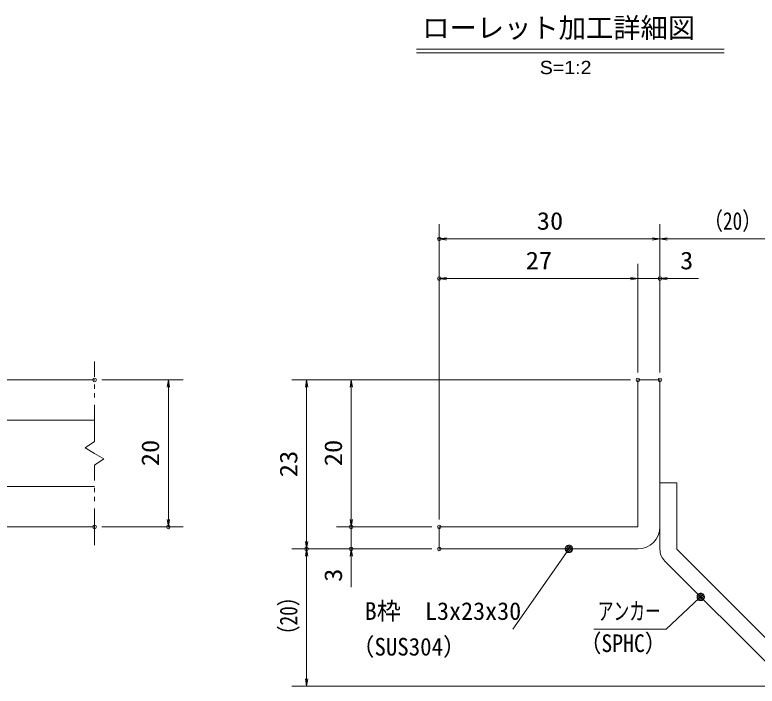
# Model space of a CAD drawing. Units: millimetres, scale not verified, with parts at other scales. Extents: x -1050 to 1050, y -742 to 742.
# Drawn here: x -165 to 340, y -472 to -15 of the extents above; entities that cross this region are included whole.
import ezdxf
from ezdxf.enums import TextEntityAlignment as Align

# ---------------------------------------------------------------- set-up
doc = ezdxf.new("R2010")
doc.units = ezdxf.units.MM
doc.header["$LTSCALE"] = 5
doc.header["$PDMODE"] = 32
doc.header["$PDSIZE"] = 2.5
doc.linetypes.add('DOUBLE_CHAIN1', pattern=[8.8, 5, -1, 0.6, -0.6, 0.6, -1])
for name, color, linetype, lineweight in [('0-1_寸法注釈', 2, 'Continuous', 9), ('0-2_0', 2, 'Continuous', 9), ('0-3_DEFPOINTS', 134, 'Continuous', 9), ('0-4_アンカー', 7, 'Continuous', 9), ('0-5_枠', 7, 'Continuous', 9), ('0-6_想像線', 134, 'DOUBLE_CHAIN1', 9), ('0-8_蓋', 5, 'Continuous', 9)]:
    doc.layers.add(name, color=color, linetype=linetype, lineweight=lineweight)
doc.styles.add('HG丸ｺﾞｼｯｸM-PRO', font='')
doc.styles.add('ＭＳ ゴシック', font='')
doc.styles.get('HG丸ｺﾞｼｯｸM-PRO').set_extended_font_data('HG丸ｺﾞｼｯｸM-PRO')
doc.styles.get('ＭＳ ゴシック').set_extended_font_data('MS Gothic')

# ---------------------------------------------------------------- blocks, each defined once
blk = doc.blocks.new('_OPEN')
at = {"layer": '0-2_0'}
blk.add_line((0, 0), (-5, 0), dxfattribs=at)
blk.add_lwpolyline([(-5, 0.833), (0, 0), (-5, -0.833)], dxfattribs=at)
blk = doc.blocks.new('A$C6EB770D1')
at = {"layer": '0-4_アンカー'}
for p, q in [((130.257, 96.52), (45.237, 11.5)), ((138.388, 88.388), (130.257, 96.52)), ((138.388, 88.388), (53.368, 3.368)), ((0, 11.5), (45.237, 11.5)), ((0, 11.5), (0, 0)), ((0, 0), (45.237, 0))]:
    blk.add_line(p, q, dxfattribs=at)
blk.add_arc((45.237, 11.5), 11.5, 270, 315, dxfattribs=at)
blk = doc.blocks.new('_Dot')
at = {"layer": '0-2_0'}
for p, q in [((-2.5, 0), (-5, 0)), ((2.445, 0.5), (-2.445, 0.5)), ((1.997, 1.5), (-1.997, 1.5)), ((2.289, -0.995), (-2.289, -0.995)), ((1.499, -1.995), (-1.499, -1.995))]:
    blk.add_line(p, q, dxfattribs=at)
for points in [[(2.5, 0), (2.48, 0.313), (2.421, 0.622), (2.324, 0.92), (2.191, 1.204), (2.023, 1.469), (1.822, 1.711), (1.594, 1.926), (1.34, 2.111), (1.064, 2.262), (0.773, 2.378), (0.468, 2.456), (0.157, 2.495), (-0.157, 2.495), (-0.468, 2.456), (-0.773, 2.378), (-1.064, 2.262), (-1.34, 2.111), (-1.594, 1.926), (-1.822, 1.711), (-2.023, 1.469), (-2.191, 1.204), (-2.324, 0.92), (-2.421, 0.622), (-2.48, 0.313), (-2.5, 0), (0, 0)], [(-2.5, 0), (-2.48, -0.313), (-2.421, -0.622), (-2.324, -0.92), (-2.191, -1.204), (-2.023, -1.469), (-1.822, -1.711), (-1.594, -1.926), (-1.34, -2.111), (-1.064, -2.262), (-0.773, -2.378), (-0.468, -2.456), (-0.157, -2.495), (0.157, -2.495), (0.468, -2.456), (0.773, -2.378), (1.064, -2.262), (1.34, -2.111), (1.594, -1.926), (1.822, -1.711), (2.023, -1.469), (2.191, -1.204), (2.324, -0.92), (2.421, -0.622), (2.48, -0.313), (2.5, 0), (0, 0)]]:
    blk.add_lwpolyline(points, close=True, dxfattribs=at)

msp = doc.modelspace()

# ---------------------------------------------------------------- linework, layer by layer
at = {"layer": '0-1_寸法注釈'}
for p, q in [((108.505, -38.751), (317.544, -38.751)), ((108.505, -41.251), (317.544, -41.251)), ((123.93, -358.808), (123.93, -157.974)), ((273.93, -258.808), (273.93, -157.974)), ((273.93, -258.808), (273.93, -157.974)), ((268.93, -167.974), (128.93, -167.974)), ((278.93, -167.974), (365.45, -167.974)), ((123.93, -358.808), (123.93, -184.9)), ((258.93, -258.808), (258.93, -184.9)), ((258.93, -258.808), (258.93, -184.9)), ((273.93, -258.808), (273.93, -184.9)), ((253.93, -194.9), (128.93, -194.9)), ((253.93, -194.9), (248.93, -194.9)), ((258.93, -194.9), (273.93, -194.9)), ((278.93, -194.9), (300.043, -194.9)), ((-105.45, -263.808), (-50.285, -263.808)), ((253.93, -263.808), (23.705, -263.808)), ((253.93, -263.808), (54.081, -263.808)), ((-60.285, -268.808), (-60.285, -358.808)), ((33.705, -268.808), (33.705, -373.808)), ((64.081, -268.808), (64.081, -358.808)), ((64.081, -358.808), (64.081, -353.808)), ((-105.45, -363.808), (-50.285, -363.808)), ((118.93, -363.808), (54.081, -363.808)), ((118.93, -363.808), (54.081, -363.808)), ((64.081, -363.808), (64.081, -378.808)), ((118.93, -378.808), (23.705, -378.808)), ((118.93, -378.808), (23.705, -378.808)), ((118.93, -378.808), (54.081, -378.808)), ((174.029, -433.398), (211.499, -379.629)), ((33.705, -467.197), (33.705, -383.808)), ((64.081, -383.808), (64.081, -404.922)), ((357.318, -472.197), (23.705, -472.197))]:
    msp.add_line(p, q, dxfattribs=at)
msp.add_lwpolyline([(229.04, -433.428), (278.094, -433.428), (300.899, -412.189)], dxfattribs=at)
at = {"layer": '0-3_DEFPOINTS'}
for p in [(123.93, -167.974), (123.93, -194.9), (273.93, -194.9), (-110.45, -263.808), (258.93, -263.808), (273.93, -263.808), (273.93, -263.808), (-110.45, -363.808), (-60.285, -363.808), (64.081, -363.808), (123.93, -363.808), (33.705, -378.808), (64.081, -378.808), (123.93, -378.808)]:
    msp.add_point(p, dxfattribs=at)
at = {"layer": '0-5_枠'}
for p, q in [((258.93, -263.808), (273.93, -263.808)), ((258.93, -363.808), (258.93, -263.808)), ((273.93, -263.808), (273.93, -363.808)), ((123.93, -363.808), (258.93, -363.808)), ((123.93, -363.808), (123.93, -378.808)), ((123.93, -378.808), (258.93, -378.808))]:
    msp.add_line(p, q, dxfattribs=at)
msp.add_arc((258.93, -363.808), 15, 270, 0, dxfattribs=at)
at = {"layer": '0-6_想像線'}
for p, q in [((-110.45, -305.859), (-110.45, -251.308)), ((-104.157, -317.545), (-110.45, -313.808)), ((-110.45, -321.757), (-104.157, -317.545)), ((-110.45, -376.308), (-110.45, -321.757))]:
    msp.add_line(p, q, dxfattribs=at)
msp.add_lwpolyline([(-110.45, -305.859), (-116.743, -310.072), (-110.45, -313.808)], dxfattribs=at)
at = {"layer": '0-8_蓋'}
for p, q in [((-880.45, -263.808), (-110.45, -263.808)), ((-185.45, -291.308), (-110.45, -291.308)), ((-185.45, -336.308), (-110.45, -336.308)), ((-880.45, -363.808), (-110.45, -363.808))]:
    msp.add_line(p, q, dxfattribs=at)

# ---------------------------------------------------------------- block references
at = {"layer": '0-1_寸法注釈'}
for name, p, rotation in [('_OPEN', (123.93, -167.974), 180), ('_OPEN', (273.93, -167.974), 180), ('_OPEN', (123.93, -194.9), 180), ('_OPEN', (273.93, -194.9), 180), ('_OPEN', (-60.285, -263.808), 90), ('_OPEN', (33.705, -263.808), 90), ('_OPEN', (64.081, -263.808), 90), ('_OPEN', (-60.285, -363.808), 270), ('_OPEN', (64.081, -363.808), 270), ('_OPEN', (64.081, -363.808), 270), ('_OPEN', (33.705, -378.808), 270), ('_Dot', (212.071, -378.808), 55.12857), ('_OPEN', (33.705, -378.808), 90), ('_OPEN', (64.081, -378.808), 90), ('_Dot', (301.645, -411.523), 41.73927), ('_OPEN', (33.705, -472.197), 270)]:
    msp.add_blockref(name, p, dxfattribs=dict(at, rotation=rotation))
for p in [(273.93, -167.974), (258.93, -194.9), (258.93, -194.9)]:
    msp.add_blockref('_OPEN', p, dxfattribs=at)
at = {"layer": '0-4_アンカー', "rotation": 270}
msp.add_blockref('A$C6EB770D1', (273.93, -333.808), dxfattribs=at)

# ---------------------------------------------------------------- texts
at = {"layer": '0-1_寸法注釈', "color": 7}
for s, height, style, p in [('ローレット加工詳細図', 13.6, 'HG丸ｺﾞｼｯｸM-PRO', (112.318, -35.179)), ('B枠\u3000L3x23x30', 12.02, 'ＭＳ ゴシック', (73.225, -430.711))]:
    msp.add_text(s, height=height, dxfattribs=dict(at, style=style)).set_placement(p, align=Align.BOTTOM_LEFT)
for s, height, style, width, p in [('S=1:2', 9.054, 'HG丸ｺﾞｼｯｸM-PRO', 1.1, (192.217, -58.547)), ('30', 12.02, 'ＭＳ ゴシック', 1.1, (190.197, -165.287)), ('（20）', 12.02, 'ＭＳ ゴシック', 0.8, (303.675, -165.287)), ('27', 12.02, 'ＭＳ ゴシック', 1.1, (182.697, -192.213)), ('3', 12.02, 'ＭＳ ゴシック', 1.1, (287.62, -192.213)), ('アンカー', 12.02, 'ＭＳ ゴシック', 0.65, (231.746, -430.741)), ('（SUS304）', 12.02, 'ＭＳ ゴシック', 0.95, (64.267, -454.979)), ('（SPHC）', 12.03, 'ＭＳ ゴシック', 0.9, (219.385, -452.594))]:
    msp.add_text(s, height=height, dxfattribs=dict(at, style=style, width=width)).set_placement(p, align=Align.BOTTOM_LEFT)
at = {"layer": '0-1_寸法注釈', "color": 7, "style": 'ＭＳ ゴシック'}
for s, width, p in [('20', 1.1, (-62.972, -322.542)), ('20', 1.1, (61.394, -322.542)), ('23', 1.1, (31.017, -330.042)), ('3', 1.1, (61.394, -401.232)), ('（20）', 0.8, (31.017, -444.017))]:
    msp.add_text(s, height=12.02, rotation=90, dxfattribs=dict(at, width=width)).set_placement(p, align=Align.BOTTOM_LEFT)

doc.saveas('drawing.dxf')
